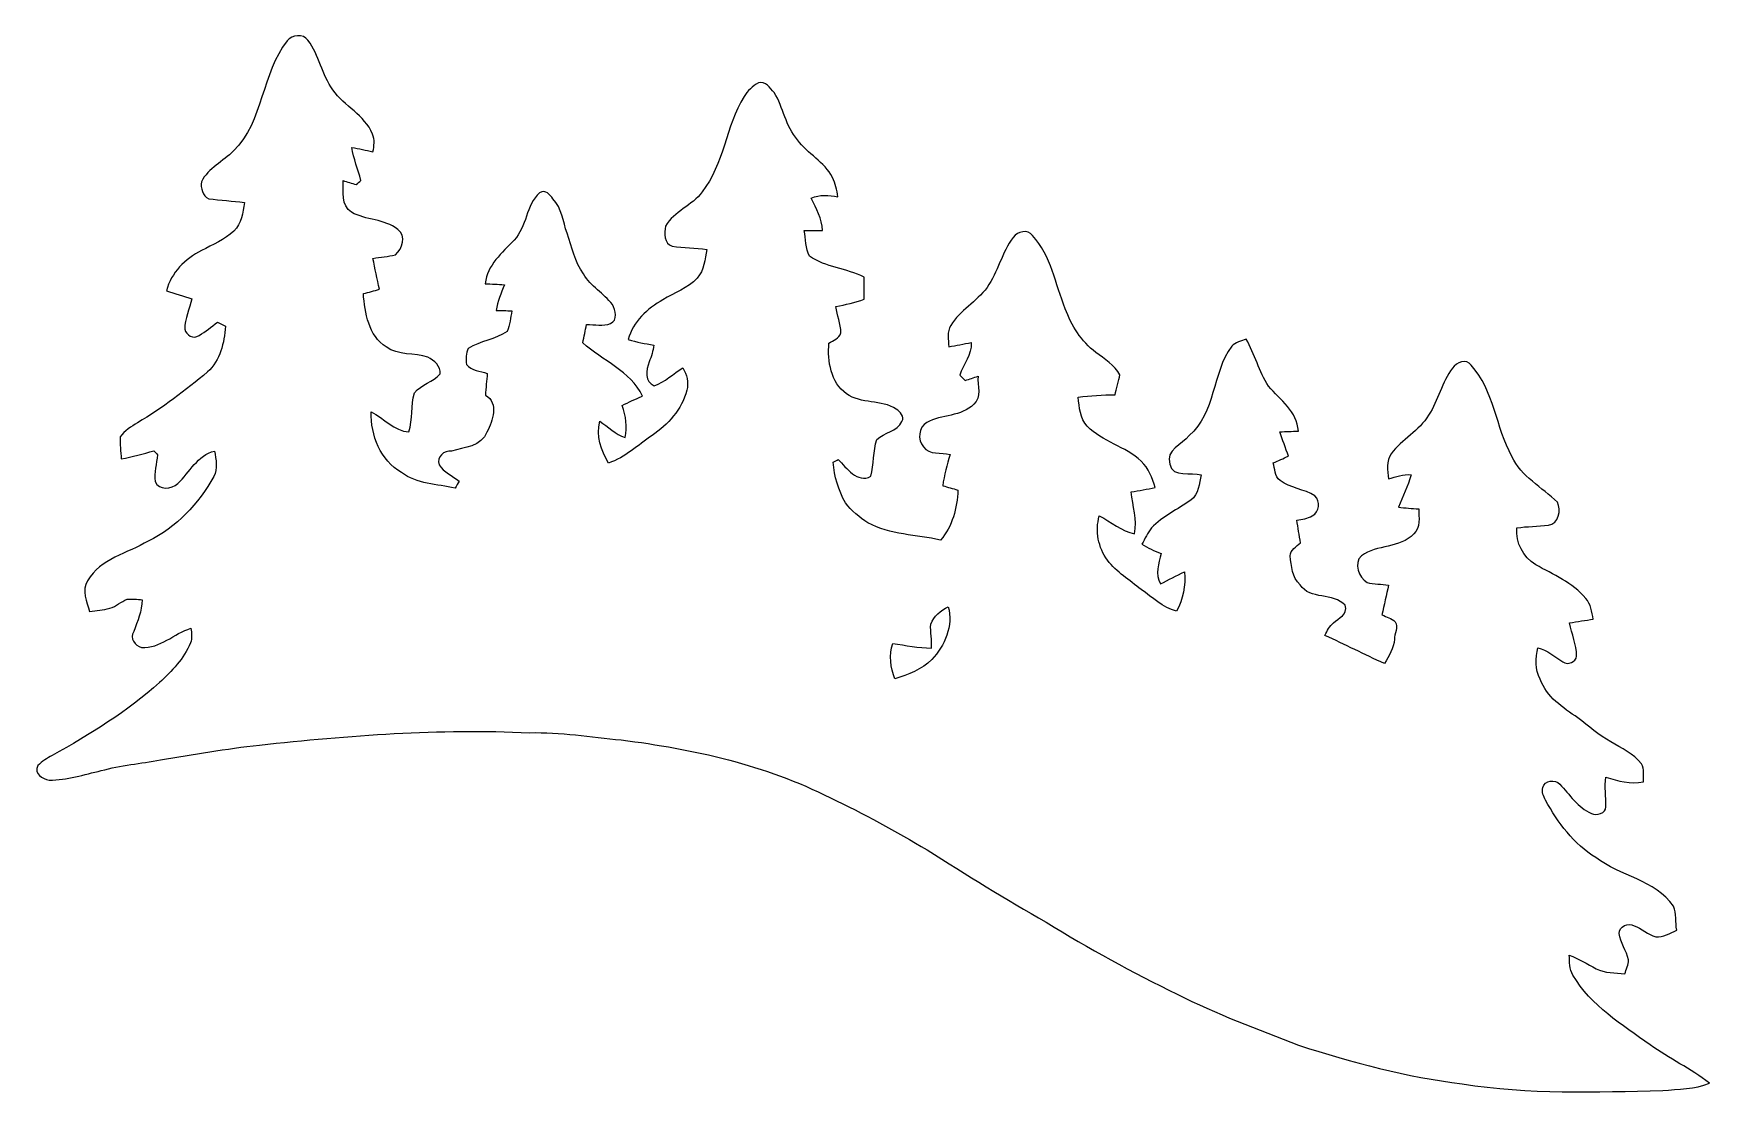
# Model space of a CAD drawing. Header units: centimetres. Extents: x -16 to 15.8, y -10.5 to 9.6.
import ezdxf

# ---------------------------------------------------------------- set-up
doc = ezdxf.new("R2010")
doc.units = ezdxf.units.CM
doc.header["$MEASUREMENT"] = 0
doc.layers.add('Layer 1', color=7, linetype='Continuous')

msp = doc.modelspace()

# ---------------------------------------------------------------- linework, layer by layer
at = {"layer": 'Layer 1', "color": 253}
for points, knots in [([(-11.21622, 9.48796), (-11.12838, 9.61037), (-10.9093, 9.62942), (-10.82146, 9.50031), (-10.82146, 9.50031), (-10.60521, 9.21808), (-10.56146, 8.84414), (-10.34662, 8.56051), (-10.34662, 8.56051), (-10.13495, 8.24618), (-9.74161, 8.08496), (-9.59803, 7.72054), (-9.59803, 7.72054), (-9.54864, 7.6133), (-9.56628, 7.49406), (-9.58885, 7.38258), (-9.58885, 7.38258), (-9.72185, 7.41327), (-9.85485, 7.44502), (-9.98961, 7.4676), (-9.98961, 7.4676), (-9.95363, 7.25311), (-9.87531, 7.04885), (-9.81569, 6.84001), (-9.81569, 6.84001), (-9.84603, 6.8139), (-9.87637, 6.78709), (-9.90671, 6.76028), (-9.90671, 6.76028), (-9.98961, 6.78639), (-10.07286, 6.81179), (-10.15647, 6.83542), (-10.15647, 6.83542), (-10.14342, 6.63011), (-10.19845, 6.36482), (-9.99455, 6.23499), (-9.99455, 6.23499), (-9.7222, 6.08189), (-9.36731, 6.11046), (-9.11789, 5.90973), (-9.11789, 5.90973), (-8.95456, 5.78661), (-9.02123, 5.53932), (-9.1627, 5.4289), (-9.1627, 5.4289), (-9.30063, 5.38974), (-9.44774, 5.39221), (-9.58779, 5.36046), (-9.58779, 5.36046), (-9.55216, 5.16396), (-9.50701, 4.96923), (-9.46468, 4.77414), (-9.46468, 4.77414), (-9.56557, 4.7438), (-9.66893, 4.71876), (-9.76983, 4.69053), (-9.76983, 4.69053), (-9.74337, 4.32647), (-9.67246, 3.88902), (-9.33732, 3.67877), (-9.33732, 3.67877), (-9.10696, 3.51296), (-8.80181, 3.56799), (-8.54393, 3.48121), (-8.54393, 3.48121), (-8.43104, 3.42406), (-8.29063, 3.31011), (-8.31391, 3.16689), (-8.31391, 3.16689), (-8.44162, 3.00708), (-8.67234, 2.97074), (-8.80004, 2.80599), (-8.80004, 2.80599), (-8.87024, 2.5654), (-8.83214, 2.30611), (-8.90376, 2.0641), (-8.90376, 2.0641), (-9.19198, 2.08562), (-9.37824, 2.32269), (-9.6206, 2.44581), (-9.6206, 2.44581), (-9.63542, 2.00025), (-9.44421, 1.52153), (-9.04593, 1.29152), (-9.04593, 1.29152), (-8.75101, 1.07597), (-8.37389, 1.07174), (-8.02993, 0.99907), (-8.02993, 0.99907), (-8.00312, 1.04211), (-7.97631, 1.08479), (-7.94985, 1.12713), (-7.94985, 1.12713), (-8.07544, 1.23119), (-8.24371, 1.29752), (-8.3312, 1.44145), (-8.3312, 1.44145), (-8.39153, 1.58362), (-8.23771, 1.71979), (-8.0959, 1.70145), (-8.0959, 1.70145), (-7.85495, 1.76671), (-7.52687, 1.78823), (-7.4235, 2.06199), (-7.4235, 2.06199), (-7.31449, 2.28), (-7.19173, 2.60526), (-7.45067, 2.76366), (-7.45067, 2.76366), (-7.44714, 2.9016), (-7.42633, 3.03742), (-7.41715, 3.17465), (-7.41715, 3.17465), (-7.55262, 3.21945), (-7.71631, 3.22404), (-7.81015, 3.34398), (-7.81015, 3.34398), (-7.83061, 3.45052), (-7.82108, 3.55282), (-7.78193, 3.6509), (-7.78193, 3.6509), (-7.54803, 3.78566), (-7.27004, 3.82446), (-7.04286, 3.97263), (-7.04286, 3.97263), (-6.98288, 4.09504), (-6.97548, 4.23333), (-6.95113, 4.36527), (-6.95113, 4.36527), (-7.04815, 4.36598), (-7.15186, 4.37303), (-7.24606, 4.3688), (-7.24606, 4.3688), (-7.2323, 4.54237), (-7.15045, 4.69794), (-7.0926, 4.85916), (-7.0926, 4.85916), (-7.21395, 4.86904), (-7.33566, 4.87151), (-7.45702, 4.87962), (-7.45702, 4.87962), (-7.42386, 5.23487), (-7.12929, 5.46382), (-6.90774, 5.70794), (-6.90774, 5.70794), (-6.66785, 5.96124), (-6.68161, 6.36517), (-6.42585, 6.60718), (-6.42585, 6.60718), (-6.30096, 6.67456), (-6.23358, 6.56272), (-6.17044, 6.49182), (-6.17044, 6.49182), (-5.99899, 6.31543), (-5.98099, 6.05825), (-5.90338, 5.83706), (-5.90338, 5.83706), (-5.81166, 5.57459), (-5.75522, 5.29378), (-5.59012, 5.06377), (-5.59012, 5.06377), (-5.45606, 4.82776), (-5.20418, 4.69583), (-5.04261, 4.4831), (-5.04261, 4.4831), (-4.97734, 4.37656), (-4.93642, 4.18112), (-5.07647, 4.12468), (-5.07647, 4.12468), (-5.22005, 4.06329), (-5.37986, 4.10492), (-5.53085, 4.10457), (-5.53085, 4.10457), (-5.55625, 3.98956), (-5.58024, 3.87526), (-5.60211, 3.7592), (-5.60211, 3.7592), (-5.23346, 3.40995), (-4.69653, 3.23003), (-4.47181, 2.74461), (-4.47181, 2.74461), (-4.60128, 2.68605), (-4.73287, 2.63278), (-4.85775, 2.56469), (-4.85775, 2.56469), (-4.7879, 2.37137), (-4.75121, 2.16147), (-4.79919, 1.95792), (-4.79919, 1.95792), (-4.98546, 2.01859), (-5.11951, 2.165), (-5.28073, 2.26801), (-5.28073, 2.26801), (-5.36116, 1.98614), (-5.25039, 1.71379), (-5.11387, 1.47285), (-5.11387, 1.47285), (-4.80131, 1.58044), (-4.55754, 1.81328), (-4.28943, 1.99708), (-4.28943, 1.99708), (-3.99027, 2.20627), (-3.71863, 2.48885), (-3.63114, 2.85468), (-3.63114, 2.85468), (-3.58422, 3.00461), (-3.63255, 3.15242), (-3.70417, 3.28189), (-3.70417, 3.28189), (-3.88691, 3.17218), (-4.04389, 3.00884), (-4.2478, 2.94111), (-4.2478, 2.94111), (-4.43512, 3.01413), (-4.40478, 3.23956), (-4.3434, 3.39337), (-4.3434, 3.39337), (-4.30142, 3.49638), (-4.27108, 3.60362), (-4.25662, 3.71404), (-4.25662, 3.71404), (-4.41889, 3.74333), (-4.58258, 3.76696), (-4.73922, 3.81952), (-4.73922, 3.81952), (-4.65067, 4.1596), (-4.37727, 4.40549), (-4.08199, 4.57518), (-4.08199, 4.57518), (-3.86644, 4.71276), (-3.60715, 4.78966), (-3.43323, 4.98581), (-3.43323, 4.98581), (-3.30094, 5.13539), (-3.28013, 5.34176), (-3.24697, 5.52979), (-3.24697, 5.52979), (-3.46534, 5.56366), (-3.68794, 5.56189), (-3.90596, 5.59153), (-3.90596, 5.59153), (-4.06612, 5.63739), (-4.05871, 5.83882), (-4.03366, 5.97359), (-4.03366, 5.97359), (-3.86786, 6.25369), (-3.52813, 6.36023), (-3.33798, 6.62023), (-3.33798, 6.62023), (-2.92347, 7.15045), (-2.8889, 7.86553), (-2.54282, 8.43174), (-2.54282, 8.43174), (-2.47615, 8.54075), (-2.37878, 8.62894), (-2.26871, 8.6928), (-2.26871, 8.6928), (-2.13748, 8.7309), (-2.04893, 8.59226), (-1.96991, 8.50971), (-1.96991, 8.50971), (-1.79282, 8.22431), (-1.75542, 7.86624), (-1.52682, 7.60906), (-1.52682, 7.60906), (-1.33844, 7.3406), (-1.01036, 7.19561), (-0.86466, 6.89504), (-0.86466, 6.89504), (-0.80469, 6.78215), (-0.77646, 6.65621), (-0.76376, 6.53027), (-0.76376, 6.53027), (-0.93028, 6.55496), (-1.10808, 6.58001), (-1.26471, 6.50134), (-1.26471, 6.50134), (-1.17263, 6.3052), (-1.06292, 6.11223), (-1.05093, 5.88962), (-1.05093, 5.88962), (-1.16875, 5.89139), (-1.28305, 5.89245), (-1.39982, 5.88892), (-1.39982, 5.88892), (-1.36243, 5.72982), (-1.38359, 5.54531), (-1.29822, 5.4035), (-1.29822, 5.4035), (-0.99342, 5.18195), (-0.59373, 5.17419), (-0.26317, 5.00133), (-0.26317, 5.00133), (-0.26247, 4.89691), (-0.2607, 4.68806), (-0.25964, 4.58399), (-0.25964, 4.58399), (-0.43533, 4.52155), (-0.61701, 4.47781), (-0.80045, 4.44817), (-0.80045, 4.44817), (-0.77646, 4.27884), (-0.70873, 4.11551), (-0.70168, 3.9437), (-0.70168, 3.9437), (-0.73589, 3.84104), (-0.84596, 3.80048), (-0.93098, 3.75003), (-0.93098, 3.75003), (-0.96061, 3.4103), (-0.89394, 3.00038), (-0.59655, 2.78941), (-0.59655, 2.78941), (-0.31926, 2.58551), (0.06456, 2.68323), (0.3489, 2.49837), (0.3489, 2.49837), (0.41451, 2.44228), (0.51329, 2.35691), (0.45544, 2.26236), (0.45544, 2.26236), (0.36513, 2.07398), (0.12382, 2.05423), (-0.02046, 1.92264), (-0.02046, 1.92264), (-0.09313, 1.69651), (-0.07902, 1.45274), (-0.13229, 1.22167), (-0.13229, 1.22167), (-0.39511, 1.08514), (-0.59302, 1.38112), (-0.75353, 1.54164), (-0.75353, 1.54164), (-0.77752, 1.52894), (-0.82515, 1.50389), (-0.84914, 1.49119), (-0.84914, 1.49119), (-0.83256, 1.22096), (-0.75071, 0.95497), (-0.61666, 0.72002), (-0.61666, 0.72002), (-0.50236, 0.56762), (-0.35066, 0.44379), (-0.19156, 0.33937), (-0.19156, 0.33937), (0.23142, 0.10619), (0.72849, 0.11924), (1.18886, 0.00776), (1.18886, 0.00776), (1.41252, 0.27481), (1.50777, 0.6163), (1.51659, 0.96097), (1.51659, 0.96097), (1.42134, 0.98813), (1.32644, 1.01529), (1.23155, 1.04281), (1.23155, 1.04281), (1.25271, 1.24601), (1.31586, 1.44004), (1.36913, 1.63618), (1.36913, 1.63618), (1.20474, 1.68698), (0.97084, 1.61713), (0.8636, 1.78188), (0.8636, 1.78188), (0.74789, 1.91735), (0.77047, 2.153), (0.92816, 2.24437), (0.92816, 2.24437), (1.20791, 2.39818), (1.58432, 2.35126), (1.82069, 2.58974), (1.82069, 2.58974), (1.97591, 2.71921), (1.88524, 2.94711), (1.90041, 3.12208), (1.90041, 3.12208), (1.81928, 3.09563), (1.73814, 3.06811), (1.65629, 3.04341), (1.65629, 3.04341), (1.62137, 3.07728), (1.58644, 3.11115), (1.55187, 3.14466), (1.55187, 3.14466), (1.62454, 3.35033), (1.78364, 3.52989), (1.77271, 3.75955), (1.77271, 3.75955), (1.62877, 3.73627), (1.48696, 3.70628), (1.34373, 3.68018), (1.34373, 3.68018), (1.34549, 3.81564), (1.30457, 3.96381), (1.38112, 4.08481), (1.38112, 4.08481), (1.55857, 4.37198), (1.8736, 4.53602), (2.07116, 4.80695), (2.07116, 4.80695), (2.27753, 5.10187), (2.35268, 5.47017), (2.56822, 5.75874), (2.56822, 5.75874), (2.64901, 5.87304), (2.84445, 5.9182), (2.93582, 5.79402), (2.93582, 5.79402), (3.29106, 5.40985), (3.36479, 4.87221), (3.55671, 4.40408), (3.55671, 4.40408), (3.66959, 4.08305), (3.86362, 3.78354), (4.1342, 3.57364), (4.1342, 3.57364), (4.30212, 3.45017), (4.49333, 3.33692), (4.59528, 3.14572), (4.59528, 3.14572), (4.57165, 3.05223), (4.52437, 2.86491), (4.50109, 2.77142), (4.50109, 2.77142), (4.2672, 2.76366), (4.03331, 2.75943), (3.80259, 2.72239), (3.80259, 2.72239), (3.82305, 2.53506), (3.83469, 2.31987), (3.97263, 2.17382), (3.97263, 2.17382), (4.26226, 1.8736), (4.69935, 1.79317), (4.99992, 1.50742), (4.99992, 1.50742), (5.13891, 1.37407), (5.21511, 1.19027), (5.26203, 1.00647), (5.26203, 1.00647), (5.10999, 0.97825), (4.95794, 0.95074), (4.80589, 0.92428), (4.80589, 0.92428), (4.84152, 0.66181), (4.9209, 0.39617), (4.87221, 0.13018), (4.87221, 0.13018), (4.61821, 0.17674), (4.43089, 0.36407), (4.20264, 0.46884), (4.20264, 0.46884), (4.1208, 0.18203), (4.18465, -0.13123), (4.35681, -0.37218), (4.35681, -0.37218), (4.53355, -0.59655), (4.77661, -0.75071), (4.99745, -0.92675), (4.99745, -0.92675), (5.21123, -1.07809), (5.40985, -1.27141), (5.66949, -1.34126), (5.66949, -1.34126), (5.79543, -1.1116), (5.84447, -0.85337), (5.82295, -0.59337), (5.82295, -0.59337), (5.66561, -0.65793), (5.52203, -0.74965), (5.36716, -0.81915), (5.36716, -0.81915), (5.2578, -0.63712), (5.33329, -0.43145), (5.37492, -0.24271), (5.37492, -0.24271), (5.25004, -0.19156), (5.12516, -0.14217), (5.01297, -0.06738), (5.01297, -0.06738), (5.07118, 0.03634), (5.11881, 0.14817), (5.19395, 0.2413), (5.19395, 0.2413), (5.40456, 0.46567), (5.69031, 0.59373), (5.93937, 0.76764), (5.93937, 0.76764), (6.08859, 0.87983), (6.10411, 1.08409), (6.13974, 1.2513), (6.13974, 1.2513), (5.95383, 1.30845), (5.59259, 1.18569), (5.54108, 1.45098), (5.54108, 1.45098), (5.45747, 1.72085), (5.7725, 1.83233), (5.90973, 1.9939), (5.90973, 1.9939), (6.41597, 2.42993), (6.3373, 3.17747), (6.71689, 3.69217), (6.71689, 3.69217), (6.78744, 3.76978), (6.89998, 3.78425), (6.98994, 3.82729), (6.98994, 3.82729), (7.15892, 3.54224), (7.23265, 3.21098), (7.41715, 2.93441), (7.41715, 2.93441), (7.63482, 2.6737), (7.96502, 2.44898), (7.98195, 2.07821), (7.98195, 2.07821), (7.86059, 2.07716), (7.747, 2.07222), (7.62776, 2.06728), (7.62776, 2.06728), (7.68068, 1.91276), (7.7403, 1.76036), (7.79357, 1.60549), (7.79357, 1.60549), (7.69867, 1.55998), (7.60271, 1.5173), (7.50605, 1.47602), (7.50605, 1.47602), (7.53674, 1.36772), (7.53251, 1.21955), (7.63482, 1.14371), (7.63482, 1.14371), (7.82637, 0.99095), (8.09307, 0.98425), (8.29592, 0.85055), (8.29592, 0.85055), (8.40211, 0.74824), (8.38835, 0.5394), (8.24406, 0.47343), (8.24406, 0.47343), (8.1594, 0.4131), (8.05251, 0.41063), (7.95408, 0.39123), (7.95408, 0.39123), (7.97454, 0.24624), (7.99924, 0.10266), (8.02287, -0.04198), (8.02287, -0.04198), (7.94914, -0.11359), (7.82779, -0.17321), (7.82532, -0.28857), (7.82532, -0.28857), (7.84931, -0.47943), (7.86447, -0.69815), (8.0137, -0.83996), (8.0137, -0.83996), (8.21055, -1.12924), (8.64059, -0.9839), (8.86954, -1.22696), (8.86954, -1.22696), (8.92845, -1.40794), (8.74783, -1.46685), (8.65046, -1.56351), (8.65046, -1.56351), (8.57144, -1.62137), (8.52981, -1.71203), (8.48819, -1.79776), (8.48819, -1.79776), (8.86636, -1.97238), (9.23713, -2.16288), (9.61707, -2.33292), (9.61707, -2.33292), (9.70421, -2.1904), (9.78782, -2.04223), (9.81004, -1.87325), (9.81004, -1.87325), (9.79876, -1.77094), (9.88977, -1.63865), (9.82098, -1.54093), (9.82098, -1.54093), (9.75148, -1.47496), (9.65447, -1.45027), (9.57016, -1.4097), (9.57016, -1.4097), (9.60614, -1.21991), (9.65729, -1.03329), (9.69433, -0.84384), (9.69433, -0.84384), (9.55922, -0.8195), (9.41846, -0.83009), (9.28582, -0.79693), (9.28582, -0.79693), (9.13412, -0.69603), (9.02758, -0.43145), (9.17822, -0.28787), (9.17822, -0.28787), (9.47632, -0.07091), (9.90917, -0.14887), (10.1727, 0.12841), (10.1727, 0.12841), (10.30252, 0.24871), (10.27042, 0.44626), (10.26866, 0.6029), (10.26866, 0.6029), (10.13919, 0.61136), (10.00972, 0.62054), (9.88166, 0.63641), (9.88166, 0.63641), (9.96632, 0.83961), (10.06087, 1.03928), (10.12261, 1.2513), (10.12261, 1.2513), (9.97444, 1.26718), (9.83403, 1.21391), (9.69469, 1.17299), (9.69469, 1.17299), (9.68199, 1.33244), (9.64036, 1.51059), (9.74619, 1.64782), (9.74619, 1.64782), (9.94763, 1.92511), (10.27924, 2.08492), (10.45527, 2.38442), (10.45527, 2.38442), (10.64225, 2.66241), (10.70398, 3.00778), (10.90612, 3.27589), (10.90612, 3.27589), (10.98479, 3.38667), (11.16965, 3.46393), (11.2649, 3.32916), (11.2649, 3.32916), (11.70023, 2.84798), (11.73127, 2.15265), (12.03678, 1.59985), (12.03678, 1.59985), (12.21211, 1.21461), (12.61004, 1.01282), (12.90073, 0.72919), (12.90073, 0.72919), (12.98187, 0.58455), (12.92225, 0.31609), (12.73034, 0.29351), (12.73034, 0.29351), (12.52996, 0.27023), (12.32782, 0.27129), (12.1285, 0.24306), (12.1285, 0.24306), (12.11051, -0.03881), (12.24774, -0.31221), (12.48939, -0.4572), (12.48939, -0.4572), (12.81853, -0.64735), (13.19318, -0.7941), (13.44048, -1.09573), (13.44048, -1.09573), (13.53891, -1.20438), (13.55196, -1.35396), (13.58265, -1.49119), (13.58265, -1.49119), (13.43166, -1.51447), (13.28102, -1.53564), (13.13109, -1.56139), (13.13109, -1.56139), (13.17554, -1.7713), (13.26374, -1.97485), (13.26586, -2.19287), (13.26586, -2.19287), (13.2528, -2.30787), (13.09758, -2.36996), (13.00621, -2.30364), (13.00621, -2.30364), (12.85205, -2.20416), (12.70917, -2.08209), (12.5282, -2.032), (12.5282, -2.032), (12.49151, -2.23061), (12.46787, -2.44581), (12.57582, -2.6289), (12.57582, -2.6289), (12.68942, -2.97145), (13.00833, -3.169), (13.28773, -3.3655), (13.28773, -3.3655), (13.49481, -3.51931), (13.68919, -3.69252), (13.91285, -3.82305), (13.91285, -3.82305), (14.11746, -3.943), (14.34677, -4.04354), (14.4967, -4.23545), (14.4967, -4.23545), (14.55843, -4.33881), (14.53092, -4.46617), (14.53268, -4.58082), (14.53268, -4.58082), (14.28891, -4.62209), (14.05008, -4.57271), (13.82254, -4.4891), (13.82254, -4.4891), (13.78973, -4.67607), (13.82536, -4.86445), (13.82219, -5.05248), (13.82219, -5.05248), (13.81972, -5.17842), (13.6465, -5.23275), (13.54808, -5.17842), (13.54808, -5.17842), (13.28737, -5.07083), (13.13215, -4.81789), (12.94553, -4.62209), (12.94553, -4.62209), (12.86122, -4.52543), (12.65379, -4.5533), (12.62239, -4.68524), (12.62239, -4.68524), (12.60052, -4.76991), (12.63967, -4.85458), (12.67495, -4.93007), (12.67495, -4.93007), (12.91202, -5.35517), (13.20729, -5.76298), (13.63204, -6.01909), (13.63204, -6.01909), (14.09347, -6.37187), (14.75705, -6.43819), (15.10347, -6.94161), (15.10347, -6.94161), (15.16274, -7.08166), (15.14087, -7.24606), (15.16592, -7.39634), (15.16592, -7.39634), (15.04033, -7.45843), (14.91227, -7.52792), (14.76657, -7.52334), (14.76657, -7.52334), (14.61699, -7.4803), (14.5034, -7.36141), (14.35664, -7.31238), (14.35664, -7.31238), (14.24199, -7.24217), (14.07266, -7.32825), (14.07231, -7.45949), (14.07231, -7.45949), (14.09065, -7.63905), (14.21659, -7.78439), (14.2494, -7.95972), (14.2494, -7.95972), (14.24975, -8.05215), (14.20812, -8.13858), (14.18061, -8.22537), (14.18061, -8.22537), (13.99857, -8.19362), (13.80067, -8.21902), (13.6338, -8.128), (13.6338, -8.128), (13.468, -8.03346), (13.3029, -7.93926), (13.1251, -7.86941), (13.1251, -7.86941), (13.13603, -7.99712), (13.12122, -8.13647), (13.19601, -8.2483), (13.19601, -8.2483), (13.53608, -8.82932), (14.12663, -9.19374), (14.66109, -9.57368), (14.66109, -9.57368), (15.02692, -9.83015), (15.43121, -10.02806), (15.78822, -10.29829), (15.78822, -10.29829), (15.51093, -10.42529), (15.1959, -10.4073), (14.90063, -10.44328), (14.90063, -10.44328), (13.63169, -10.46621), (12.35357, -10.51595), (11.09521, -10.31628), (11.09521, -10.31628), (10.03617, -10.18364), (9.00112, -9.906), (7.98724, -9.57968), (7.98724, -9.57968), (7.21007, -9.277), (6.42585, -8.98772), (5.68007, -8.61166), (5.68007, -8.61166), (4.82953, -8.19785), (4.00085, -7.7403), (3.19476, -7.2457), (3.19476, -7.2457), (2.42958, -6.80896), (1.67746, -6.34859), (0.93768, -5.86952), (0.93768, -5.86952), (0.3302, -5.53085), (-0.26846, -5.17137), (-0.90311, -4.88491), (-0.90311, -4.88491), (-2.13748, -4.2545), (-3.50873, -3.9557), (-4.87468, -3.78389), (-4.87468, -3.78389), (-5.45394, -3.72604), (-6.03038, -3.63255), (-6.61458, -3.64737), (-6.61458, -3.64737), (-8.32767, -3.56341), (-10.04217, -3.69782), (-11.74468, -3.88232), (-11.74468, -3.88232), (-12.37509, -3.94547), (-12.99704, -4.06859), (-13.62322, -4.15996), (-13.62322, -4.15996), (-13.99646, -4.23474), (-14.37816, -4.26544), (-14.74576, -4.36704), (-14.74576, -4.36704), (-15.07278, -4.44182), (-15.3984, -4.54978), (-15.73742, -4.54695), (-15.73742, -4.54695), (-15.85807, -4.5212), (-16.03269, -4.42877), (-15.94767, -4.27073), (-15.94767, -4.27073), (-15.87147, -4.18959), (-15.7734, -4.13314), (-15.67815, -4.07705), (-15.67815, -4.07705), (-14.95919, -3.67877), (-14.25504, -3.24168), (-13.63768, -2.69593), (-13.63768, -2.69593), (-13.41296, -2.47262), (-13.17131, -2.24296), (-13.05454, -1.94063), (-13.05454, -1.94063), (-13.01609, -1.85244), (-13.03196, -1.75578), (-13.04361, -1.66405), (-13.04361, -1.66405), (-13.36851, -1.76248), (-13.62639, -2.05352), (-13.98482, -2.026), (-13.98482, -2.026), (-14.103, -1.99531), (-14.21306, -1.85032), (-14.12734, -1.72755), (-14.12734, -1.72755), (-14.05749, -1.5307), (-13.97776, -1.33597), (-13.96859, -1.12395), (-13.96859, -1.12395), (-14.06384, -1.11407), (-14.15979, -1.10596), (-14.2554, -1.10913), (-14.2554, -1.10913), (-14.3704, -1.15746), (-14.46213, -1.25166), (-14.58419, -1.28482), (-14.58419, -1.28482), (-14.70978, -1.31657), (-14.8396, -1.32609), (-14.9673, -1.34514), (-14.9673, -1.34514), (-15.02481, -1.16064), (-15.12323, -0.94298), (-15.00611, -0.76094), (-15.00611, -0.76094), (-14.7641, -0.34255), (-14.24411, -0.2413), (-13.85499, -0.00847), (-13.85499, -0.00847), (-13.32018, 0.25188), (-12.89685, 0.70062), (-12.61181, 1.21779), (-12.61181, 1.21779), (-12.53137, 1.36701), (-12.56841, 1.54305), (-12.59381, 1.70215), (-12.59381, 1.70215), (-12.91837, 1.62101), (-13.06724, 1.29893), (-13.29231, 1.0855), (-13.29231, 1.0855), (-13.40979, 0.9712), (-13.65215, 0.95426), (-13.72517, 1.1236), (-13.72517, 1.1236), (-13.7474, 1.29364), (-13.69801, 1.46368), (-13.67614, 1.63195), (-13.67614, 1.63195), (-13.70048, 1.65735), (-13.72517, 1.68275), (-13.74951, 1.7078), (-13.74951, 1.7078), (-13.95166, 1.645), (-14.15733, 1.5935), (-14.36546, 1.55399), (-14.36546, 1.55399), (-14.37958, 1.69157), (-14.38945, 1.83056), (-14.38663, 1.9685), (-14.38663, 1.9685), (-14.30549, 2.08844), (-14.17743, 2.16394), (-14.05714, 2.23802), (-14.05714, 2.23802), (-13.58653, 2.51954), (-13.14697, 2.85044), (-12.72752, 3.20287), (-12.72752, 3.20287), (-12.48481, 3.4223), (-12.40966, 3.75673), (-12.38991, 4.06964), (-12.38991, 4.06964), (-12.44036, 4.0954), (-12.49045, 4.1208), (-12.54054, 4.1462), (-12.54054, 4.1462), (-12.65555, 4.06047), (-12.76914, 3.97228), (-12.88979, 3.89502), (-12.88979, 3.89502), (-12.98998, 3.82129), (-13.14133, 3.89961), (-13.16108, 4.01602), (-13.16108, 4.01602), (-13.16143, 4.21746), (-13.07359, 4.40161), (-13.02561, 4.59317), (-13.02561, 4.59317), (-13.18683, 4.64291), (-13.34841, 4.69053), (-13.50786, 4.74557), (-13.50786, 4.74557), (-13.41967, 5.08882), (-13.15367, 5.35552), (-12.84111, 5.50757), (-12.84111, 5.50757), (-12.63333, 5.62328), (-12.4019, 5.71006), (-12.22975, 5.87904), (-12.22975, 5.87904), (-12.08723, 6.02051), (-12.05512, 6.22864), (-12.02866, 6.41844), (-12.02866, 6.41844), (-12.25303, 6.45442), (-12.48198, 6.45724), (-12.70564, 6.49358), (-12.70564, 6.49358), (-12.82136, 6.54826), (-12.86298, 6.69713), (-12.8464, 6.81531), (-12.8464, 6.81531), (-12.71164, 7.07355), (-12.43401, 7.20125), (-12.23398, 7.40093), (-12.23398, 7.40093), (-11.66213, 7.96749), (-11.70869, 8.8706), (-11.21622, 9.48796), (-11.21622, 9.48796), (-11.21622, 9.48796), (-11.21622, 9.48796), (-11.21622, 9.48796)], [0, 0, 0, 0, 0.00409836, 0.00409836, 0.00409836, 0.00409836, 0.00819672, 0.00819672, 0.00819672, 0.00819672, 0.01229508, 0.01229508, 0.01229508, 0.01229508, 0.01639344, 0.01639344, 0.01639344, 0.01639344, 0.0204918, 0.0204918, 0.0204918, 0.0204918, 0.02459016, 0.02459016, 0.02459016, 0.02459016, 0.02868852, 0.02868852, 0.02868852, 0.02868852, 0.03278689, 0.03278689, 0.03278689, 0.03278689, 0.03688525, 0.03688525, 0.03688525, 0.03688525, 0.04098361, 0.04098361, 0.04098361, 0.04098361, 0.04508197, 0.04508197, 0.04508197, 0.04508197, 0.04918033, 0.04918033, 0.04918033, 0.04918033, 0.05327869, 0.05327869, 0.05327869, 0.05327869, 0.05737705, 0.05737705, 0.05737705, 0.05737705, 0.06147541, 0.06147541, 0.06147541, 0.06147541, 0.06557377, 0.06557377, 0.06557377, 0.06557377, 0.06967213, 0.06967213, 0.06967213, 0.06967213, 0.07377049, 0.07377049, 0.07377049, 0.07377049, 0.07786885, 0.07786885, 0.07786885, 0.07786885, 0.08196721, 0.08196721, 0.08196721, 0.08196721, 0.08606557, 0.08606557, 0.08606557, 0.08606557, 0.09016393, 0.09016393, 0.09016393, 0.09016393, 0.0942623, 0.0942623, 0.0942623, 0.0942623, 0.09836066, 0.09836066, 0.09836066, 0.09836066, 0.10245902, 0.10245902, 0.10245902, 0.10245902, 0.10655738, 0.10655738, 0.10655738, 0.10655738, 0.11065574, 0.11065574, 0.11065574, 0.11065574, 0.1147541, 0.1147541, 0.1147541, 0.1147541, 0.11885246, 0.11885246, 0.11885246, 0.11885246, 0.12295082, 0.12295082, 0.12295082, 0.12295082, 0.12704918, 0.12704918, 0.12704918, 0.12704918, 0.13114754, 0.13114754, 0.13114754, 0.13114754, 0.1352459, 0.1352459, 0.1352459, 0.1352459, 0.13934426, 0.13934426, 0.13934426, 0.13934426, 0.14344262, 0.14344262, 0.14344262, 0.14344262, 0.14754098, 0.14754098, 0.14754098, 0.14754098, 0.15163934, 0.15163934, 0.15163934, 0.15163934, 0.1557377, 0.1557377, 0.1557377, 0.1557377, 0.15983607, 0.15983607, 0.15983607, 0.15983607, 0.16393443, 0.16393443, 0.16393443, 0.16393443, 0.16803279, 0.16803279, 0.16803279, 0.16803279, 0.17213115, 0.17213115, 0.17213115, 0.17213115, 0.17622951, 0.17622951, 0.17622951, 0.17622951, 0.18032787, 0.18032787, 0.18032787, 0.18032787, 0.18442623, 0.18442623, 0.18442623, 0.18442623, 0.18852459, 0.18852459, 0.18852459, 0.18852459, 0.19262295, 0.19262295, 0.19262295, 0.19262295, 0.19672131, 0.19672131, 0.19672131, 0.19672131, 0.20081967, 0.20081967, 0.20081967, 0.20081967, 0.20491803, 0.20491803, 0.20491803, 0.20491803, 0.20901639, 0.20901639, 0.20901639, 0.20901639, 0.21311475, 0.21311475, 0.21311475, 0.21311475, 0.21721311, 0.21721311, 0.21721311, 0.21721311, 0.22131148, 0.22131148, 0.22131148, 0.22131148, 0.22540984, 0.22540984, 0.22540984, 0.22540984, 0.2295082, 0.2295082, 0.2295082, 0.2295082, 0.23360656, 0.23360656, 0.23360656, 0.23360656, 0.23770492, 0.23770492, 0.23770492, 0.23770492, 0.24180328, 0.24180328, 0.24180328, 0.24180328, 0.24590164, 0.24590164, 0.24590164, 0.24590164, 0.25, 0.25, 0.25, 0.25, 0.25409836, 0.25409836, 0.25409836, 0.25409836, 0.25819672, 0.25819672, 0.25819672, 0.25819672, 0.26229508, 0.26229508, 0.26229508, 0.26229508, 0.26639344, 0.26639344, 0.26639344, 0.26639344, 0.2704918, 0.2704918, 0.2704918, 0.2704918, 0.27459016, 0.27459016, 0.27459016, 0.27459016, 0.27868852, 0.27868852, 0.27868852, 0.27868852, 0.28278689, 0.28278689, 0.28278689, 0.28278689, 0.28688525, 0.28688525, 0.28688525, 0.28688525, 0.29098361, 0.29098361, 0.29098361, 0.29098361, 0.29508197, 0.29508197, 0.29508197, 0.29508197, 0.29918033, 0.29918033, 0.29918033, 0.29918033, 0.30327869, 0.30327869, 0.30327869, 0.30327869, 0.30737705, 0.30737705, 0.30737705, 0.30737705, 0.31147541, 0.31147541, 0.31147541, 0.31147541, 0.31557377, 0.31557377, 0.31557377, 0.31557377, 0.31967213, 0.31967213, 0.31967213, 0.31967213, 0.32377049, 0.32377049, 0.32377049, 0.32377049, 0.32786885, 0.32786885, 0.32786885, 0.32786885, 0.33196721, 0.33196721, 0.33196721, 0.33196721, 0.33606557, 0.33606557, 0.33606557, 0.33606557, 0.34016393, 0.34016393, 0.34016393, 0.34016393, 0.3442623, 0.3442623, 0.3442623, 0.3442623, 0.34836066, 0.34836066, 0.34836066, 0.34836066, 0.35245902, 0.35245902, 0.35245902, 0.35245902, 0.35655738, 0.35655738, 0.35655738, 0.35655738, 0.36065574, 0.36065574, 0.36065574, 0.36065574, 0.3647541, 0.3647541, 0.3647541, 0.3647541, 0.36885246, 0.36885246, 0.36885246, 0.36885246, 0.37295082, 0.37295082, 0.37295082, 0.37295082, 0.37704918, 0.37704918, 0.37704918, 0.37704918, 0.38114754, 0.38114754, 0.38114754, 0.38114754, 0.3852459, 0.3852459, 0.3852459, 0.3852459, 0.38934426, 0.38934426, 0.38934426, 0.38934426, 0.39344262, 0.39344262, 0.39344262, 0.39344262, 0.39754098, 0.39754098, 0.39754098, 0.39754098, 0.40163934, 0.40163934, 0.40163934, 0.40163934, 0.4057377, 0.4057377, 0.4057377, 0.4057377, 0.40983607, 0.40983607, 0.40983607, 0.40983607, 0.41393443, 0.41393443, 0.41393443, 0.41393443, 0.41803279, 0.41803279, 0.41803279, 0.41803279, 0.42213115, 0.42213115, 0.42213115, 0.42213115, 0.42622951, 0.42622951, 0.42622951, 0.42622951, 0.43032787, 0.43032787, 0.43032787, 0.43032787, 0.43442623, 0.43442623, 0.43442623, 0.43442623, 0.43852459, 0.43852459, 0.43852459, 0.43852459, 0.44262295, 0.44262295, 0.44262295, 0.44262295, 0.44672131, 0.44672131, 0.44672131, 0.44672131, 0.45081967, 0.45081967, 0.45081967, 0.45081967, 0.45491803, 0.45491803, 0.45491803, 0.45491803, 0.45901639, 0.45901639, 0.45901639, 0.45901639, 0.46311475, 0.46311475, 0.46311475, 0.46311475, 0.46721311, 0.46721311, 0.46721311, 0.46721311, 0.47131148, 0.47131148, 0.47131148, 0.47131148, 0.47540984, 0.47540984, 0.47540984, 0.47540984, 0.4795082, 0.4795082, 0.4795082, 0.4795082, 0.48360656, 0.48360656, 0.48360656, 0.48360656, 0.48770492, 0.48770492, 0.48770492, 0.48770492, 0.49180328, 0.49180328, 0.49180328, 0.49180328, 0.49590164, 0.49590164, 0.49590164, 0.49590164, 0.5, 0.5, 0.5, 0.5, 0.50409836, 0.50409836, 0.50409836, 0.50409836, 0.50819672, 0.50819672, 0.50819672, 0.50819672, 0.51229508, 0.51229508, 0.51229508, 0.51229508, 0.51639344, 0.51639344, 0.51639344, 0.51639344, 0.5204918, 0.5204918, 0.5204918, 0.5204918, 0.52459016, 0.52459016, 0.52459016, 0.52459016, 0.52868852, 0.52868852, 0.52868852, 0.52868852, 0.53278689, 0.53278689, 0.53278689, 0.53278689, 0.53688525, 0.53688525, 0.53688525, 0.53688525, 0.54098361, 0.54098361, 0.54098361, 0.54098361, 0.54508197, 0.54508197, 0.54508197, 0.54508197, 0.54918033, 0.54918033, 0.54918033, 0.54918033, 0.55327869, 0.55327869, 0.55327869, 0.55327869, 0.55737705, 0.55737705, 0.55737705, 0.55737705, 0.56147541, 0.56147541, 0.56147541, 0.56147541, 0.56557377, 0.56557377, 0.56557377, 0.56557377, 0.56967213, 0.56967213, 0.56967213, 0.56967213, 0.57377049, 0.57377049, 0.57377049, 0.57377049, 0.57786885, 0.57786885, 0.57786885, 0.57786885, 0.58196721, 0.58196721, 0.58196721, 0.58196721, 0.58606557, 0.58606557, 0.58606557, 0.58606557, 0.59016393, 0.59016393, 0.59016393, 0.59016393, 0.5942623, 0.5942623, 0.5942623, 0.5942623, 0.59836066, 0.59836066, 0.59836066, 0.59836066, 0.60245902, 0.60245902, 0.60245902, 0.60245902, 0.60655738, 0.60655738, 0.60655738, 0.60655738, 0.61065574, 0.61065574, 0.61065574, 0.61065574, 0.6147541, 0.6147541, 0.6147541, 0.6147541, 0.61885246, 0.61885246, 0.61885246, 0.61885246, 0.62295082, 0.62295082, 0.62295082, 0.62295082, 0.62704918, 0.62704918, 0.62704918, 0.62704918, 0.63114754, 0.63114754, 0.63114754, 0.63114754, 0.6352459, 0.6352459, 0.6352459, 0.6352459, 0.63934426, 0.63934426, 0.63934426, 0.63934426, 0.64344262, 0.64344262, 0.64344262, 0.64344262, 0.64754098, 0.64754098, 0.64754098, 0.64754098, 0.65163934, 0.65163934, 0.65163934, 0.65163934, 0.6557377, 0.6557377, 0.6557377, 0.6557377, 0.65983607, 0.65983607, 0.65983607, 0.65983607, 0.66393443, 0.66393443, 0.66393443, 0.66393443, 0.66803279, 0.66803279, 0.66803279, 0.66803279, 0.67213115, 0.67213115, 0.67213115, 0.67213115, 0.67622951, 0.67622951, 0.67622951, 0.67622951, 0.68032787, 0.68032787, 0.68032787, 0.68032787, 0.68442623, 0.68442623, 0.68442623, 0.68442623, 0.68852459, 0.68852459, 0.68852459, 0.68852459, 0.69262295, 0.69262295, 0.69262295, 0.69262295, 0.69672131, 0.69672131, 0.69672131, 0.69672131, 0.70081967, 0.70081967, 0.70081967, 0.70081967, 0.70491803, 0.70491803, 0.70491803, 0.70491803, 0.70901639, 0.70901639, 0.70901639, 0.70901639, 0.71311475, 0.71311475, 0.71311475, 0.71311475, 0.71721311, 0.71721311, 0.71721311, 0.71721311, 0.72131148, 0.72131148, 0.72131148, 0.72131148, 0.72540984, 0.72540984, 0.72540984, 0.72540984, 0.7295082, 0.7295082, 0.7295082, 0.7295082, 0.73360656, 0.73360656, 0.73360656, 0.73360656, 0.73770492, 0.73770492, 0.73770492, 0.73770492, 0.74180328, 0.74180328, 0.74180328, 0.74180328, 0.74590164, 0.74590164, 0.74590164, 0.74590164, 0.75, 0.75, 0.75, 0.75, 0.75409836, 0.75409836, 0.75409836, 0.75409836, 0.75819672, 0.75819672, 0.75819672, 0.75819672, 0.76229508, 0.76229508, 0.76229508, 0.76229508, 0.76639344, 0.76639344, 0.76639344, 0.76639344, 0.7704918, 0.7704918, 0.7704918, 0.7704918, 0.77459016, 0.77459016, 0.77459016, 0.77459016, 0.77868852, 0.77868852, 0.77868852, 0.77868852, 0.78278689, 0.78278689, 0.78278689, 0.78278689, 0.78688525, 0.78688525, 0.78688525, 0.78688525, 0.79098361, 0.79098361, 0.79098361, 0.79098361, 0.79508197, 0.79508197, 0.79508197, 0.79508197, 0.79918033, 0.79918033, 0.79918033, 0.79918033, 0.80327869, 0.80327869, 0.80327869, 0.80327869, 0.80737705, 0.80737705, 0.80737705, 0.80737705, 0.81147541, 0.81147541, 0.81147541, 0.81147541, 0.81557377, 0.81557377, 0.81557377, 0.81557377, 0.81967213, 0.81967213, 0.81967213, 0.81967213, 0.82377049, 0.82377049, 0.82377049, 0.82377049, 0.82786885, 0.82786885, 0.82786885, 0.82786885, 0.83196721, 0.83196721, 0.83196721, 0.83196721, 0.83606557, 0.83606557, 0.83606557, 0.83606557, 0.84016393, 0.84016393, 0.84016393, 0.84016393, 0.8442623, 0.8442623, 0.8442623, 0.8442623, 0.84836066, 0.84836066, 0.84836066, 0.84836066, 0.85245902, 0.85245902, 0.85245902, 0.85245902, 0.85655738, 0.85655738, 0.85655738, 0.85655738, 0.86065574, 0.86065574, 0.86065574, 0.86065574, 0.8647541, 0.8647541, 0.8647541, 0.8647541, 0.86885246, 0.86885246, 0.86885246, 0.86885246, 0.87295082, 0.87295082, 0.87295082, 0.87295082, 0.87704918, 0.87704918, 0.87704918, 0.87704918, 0.88114754, 0.88114754, 0.88114754, 0.88114754, 0.8852459, 0.8852459, 0.8852459, 0.8852459, 0.88934426, 0.88934426, 0.88934426, 0.88934426, 0.89344262, 0.89344262, 0.89344262, 0.89344262, 0.89754098, 0.89754098, 0.89754098, 0.89754098, 0.90163934, 0.90163934, 0.90163934, 0.90163934, 0.9057377, 0.9057377, 0.9057377, 0.9057377, 0.90983607, 0.90983607, 0.90983607, 0.90983607, 0.91393443, 0.91393443, 0.91393443, 0.91393443, 0.91803279, 0.91803279, 0.91803279, 0.91803279, 0.92213115, 0.92213115, 0.92213115, 0.92213115, 0.92622951, 0.92622951, 0.92622951, 0.92622951, 0.93032787, 0.93032787, 0.93032787, 0.93032787, 0.93442623, 0.93442623, 0.93442623, 0.93442623, 0.93852459, 0.93852459, 0.93852459, 0.93852459, 0.94262295, 0.94262295, 0.94262295, 0.94262295, 0.94672131, 0.94672131, 0.94672131, 0.94672131, 0.95081967, 0.95081967, 0.95081967, 0.95081967, 0.95491803, 0.95491803, 0.95491803, 0.95491803, 0.95901639, 0.95901639, 0.95901639, 0.95901639, 0.96311475, 0.96311475, 0.96311475, 0.96311475, 0.96721311, 0.96721311, 0.96721311, 0.96721311, 0.97131148, 0.97131148, 0.97131148, 0.97131148, 0.97540984, 0.97540984, 0.97540984, 0.97540984, 0.9795082, 0.9795082, 0.9795082, 0.9795082, 0.98360656, 0.98360656, 0.98360656, 0.98360656, 0.98770492, 0.98770492, 0.98770492, 0.98770492, 0.99180328, 0.99180328, 0.99180328, 0.99180328, 1, 1, 1, 1]), ([(1.00189, -1.58538), (0.99272, -1.73708), (1.02729, -1.88807), (1.01741, -2.04047), (1.01741, -2.04047), (0.76906, -2.03941), (0.52529, -1.98508), (0.28081, -1.95157), (0.28081, -1.95157), (0.21237, -2.17311), (0.23777, -2.41229), (0.3235, -2.62608), (0.3235, -2.62608), (0.56762, -2.53294), (0.83961, -2.45745), (1.02023, -2.25531), (1.02023, -2.25531), (1.27212, -2.00096), (1.43369, -1.60937), (1.33385, -1.25448), (1.33385, -1.25448), (1.1938, -1.32821), (1.0608, -1.43369), (1.00189, -1.58538)], [0, 0, 0, 0, 0.14285714, 0.14285714, 0.14285714, 0.14285714, 0.28571429, 0.28571429, 0.28571429, 0.28571429, 0.42857143, 0.42857143, 0.42857143, 0.42857143, 0.57142857, 0.57142857, 0.57142857, 0.57142857, 0.71428571, 0.71428571, 0.71428571, 0.71428571, 1, 1, 1, 1])]:
    msp.add_open_spline(points, degree=3, knots=knots, dxfattribs=at)

doc.saveas('drawing.dxf')
